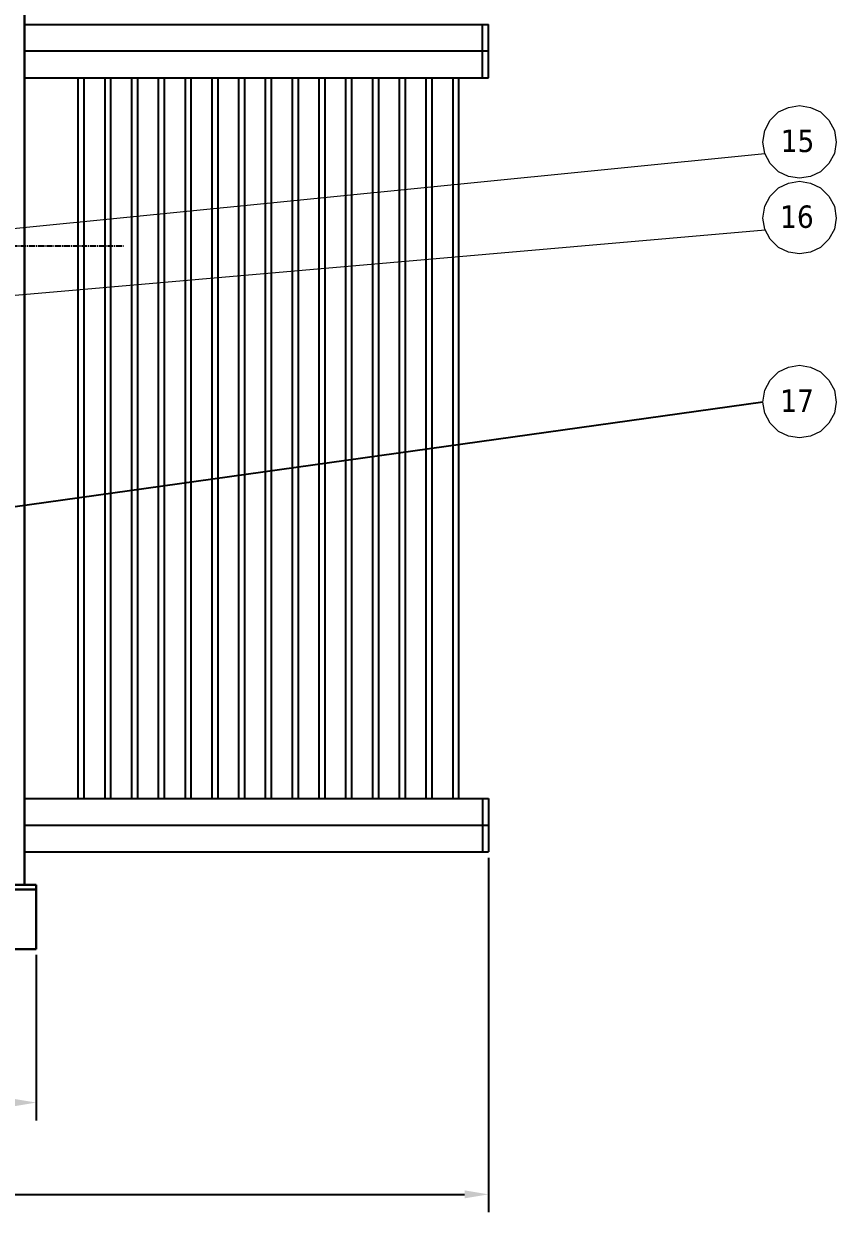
# Model space of a CAD drawing. Header units: millimetres. Extents: x 108973 to 119333, y -159366 to -152040.
# Drawn here: x 115362 to 116728, y -155650 to -153654 of the extents above; entities that cross this region are included whole.
import ezdxf

# ---------------------------------------------------------------- set-up
doc = ezdxf.new("R2010")
doc.units = ezdxf.units.MM
doc.header["$LTSCALE"] = 13
doc.linetypes.add('CENTER', pattern=[50.8, 31.75, -6.35, 6.35, -6.35])
doc.linetypes.add('CENTER2', pattern=[1.125, 0.75, -0.125, 0.125, -0.125])
for name, color, linetype in [('1', 4, 'Continuous'), ('3中心线层', 1, 'CENTER'), ('中心线', 1, 'CENTER2')]:
    doc.layers.add(name, color=color, linetype=linetype)
doc.layers.add('标注、文本', color=3, linetype='Continuous', lineweight=25)
doc.layers.add('铁心', color=3, linetype='Continuous', lineweight=0)
doc.styles.get("Standard").update_dxf_attribs({"font": 'gbenor.shx', "bigfont": 'gbcbig.shx'})
doc.styles.add('Tahoma$001', font='tahoma.ttf', dxfattribs={"height": 2.159784})
doc.dimstyles.new('1-15', dxfattribs={"dimscale": 20, "dimtxt": 3.5, "dimasz": 2, "dimexe": 1.5, "dimexo": 0.5, "dimgap": 0.5, "dimtad": 1, "dimtoh": 1, "dimdec": 1, "dimdsep": 46, "dimtxsty": 'Standard', "dimcen": 2.5, "dimclrd": 3, "dimclre": 3, "dimclrt": 3, "dimadec": 0, "dimazin": 2, "dimtfac": 1, "dimtdec": 1, "dimtmove": 0, "dimatfit": 2, "dimfxl": 0, "dimarcsym": 0})

# ---------------------------------------------------------------- blocks, each defined once
blk = doc.blocks.new('*D85')
at = {"layer": 'Defpoints', "color": 0, "transparency": 16777216}
for p in [(113752, -155208.4), (115383, -155208.4), (113752, -155466.3)]:
    blk.add_point(p, dxfattribs=at)
at = {"layer": '标注、文本', "color": 3, "lineweight": -2, "transparency": 16777216}
for p, q in [((113752, -155218.4), (113752, -155496.3)), ((115383, -155218.4), (115383, -155496.3)), ((115343, -155466.3), (113792, -155466.3))]:
    blk.add_line(p, q, dxfattribs=at)
at = {"layer": '标注、文本', "color": 3, "transparency": 16777216}
for points in [[(113792, -155459.7), (113792, -155473), (113752, -155466.3)], [(115343, -155459.7), (115343, -155473), (115383, -155466.3)]]:
    blk.add_solid(points, dxfattribs=at)
at = {"layer": '标注、文本', "color": 3, "transparency": 16777216, "insert": (114567.5, -155421.3), "char_height": 70, "attachment_point": 5}
blk.add_mtext('1631', dxfattribs=at)
blk = doc.blocks.new('*D86')
at = {"layer": 'Defpoints', "color": 0, "transparency": 16777216}
for p in [(116143, -155045.4), (113752, -155208.4), (116143, -155620.5)]:
    blk.add_point(p, dxfattribs=at)
at = {"layer": '标注、文本', "color": 3, "lineweight": -2, "transparency": 16777216}
for p, q in [((116143, -155055.4), (116143, -155650.5)), ((113752, -155218.4), (113752, -155650.5)), ((113792, -155620.5), (116103, -155620.5))]:
    blk.add_line(p, q, dxfattribs=at)
at = {"layer": '标注、文本', "color": 3, "transparency": 16777216}
for points in [[(113792, -155613.8), (113792, -155627.2), (113752, -155620.5)], [(116103, -155613.8), (116103, -155627.2), (116143, -155620.5)]]:
    blk.add_solid(points, dxfattribs=at)
at = {"layer": '标注、文本', "color": 3, "transparency": 16777216, "insert": (114947.5, -155575.5), "char_height": 70, "attachment_point": 5}
blk.add_mtext('2391', dxfattribs=at)

msp = doc.modelspace()

# ---------------------------------------------------------------- linework, layer by layer
at = {"layer": '1', "ltscale": 4}
for p, q in [((115363.016, -153655.38), (116142.997, -153655.38)), ((116132.997, -153745.38), (116132.997, -153655.38)), ((116142.997, -153745.38), (116142.997, -153655.38)), ((115363.016, -153745.38), (116142.997, -153745.38)), ((115363.016, -154955.38), (116142.997, -154955.38)), ((116132.997, -154955.38), (116132.997, -155045.38)), ((116142.997, -154955.38), (116142.997, -155045.38)), ((115363.016, -155045.38), (116142.997, -155045.38))]:
    msp.add_line(p, q, dxfattribs=at)
at = {"layer": '1'}
for p, q in [((115452.995, -153745.38), (115452.995, -154955.38)), ((115462.995, -153745.38), (115462.995, -154955.38)), ((115497.995, -153745.38), (115497.995, -154955.38)), ((115507.995, -153745.38), (115507.995, -154955.38)), ((115542.995, -153745.38), (115542.995, -154955.38)), ((115552.995, -153745.38), (115552.995, -154955.38)), ((115587.995, -153745.38), (115587.995, -154955.38)), ((115597.995, -153745.38), (115597.995, -154955.38)), ((115632.995, -153745.38), (115632.995, -154955.38)), ((115642.995, -153745.38), (115642.995, -154955.38)), ((115677.995, -153745.38), (115677.995, -154955.38)), ((115687.995, -153745.38), (115687.995, -154955.38)), ((115722.995, -153745.38), (115722.995, -154955.38)), ((115732.995, -153745.38), (115732.995, -154955.38)), ((115767.995, -153745.38), (115767.995, -154955.38)), ((115777.995, -153745.38), (115777.995, -154955.38)), ((115812.995, -153745.38), (115812.995, -154955.38)), ((115822.995, -153745.38), (115822.995, -154955.38)), ((115857.995, -153745.38), (115857.995, -154955.38)), ((115867.995, -153745.38), (115867.995, -154955.38)), ((115902.995, -153745.38), (115902.995, -154955.38)), ((115912.995, -153745.38), (115912.995, -154955.38)), ((115947.995, -153745.38), (115947.995, -154955.38)), ((115957.995, -153745.38), (115957.995, -154955.38)), ((115992.995, -153745.38), (115992.995, -154955.38)), ((116002.995, -153745.38), (116002.995, -154955.38)), ((116037.995, -153745.38), (116037.995, -154955.38)), ((116047.995, -153745.38), (116047.995, -154955.38)), ((116082.995, -153745.38), (116082.995, -154955.38)), ((116092.995, -153745.38), (116092.995, -154955.38))]:
    msp.add_line(p, q, dxfattribs=at)
at = {"layer": '3中心线层', "ltscale": 40}
for p, q in [((116142.997, -153700.38), (115363.016, -153700.38)), ((115363.016, -155000.38), (116142.997, -155000.38))]:
    msp.add_line(p, q, dxfattribs=at)
at = {"layer": '中心线'}
msp.add_line((113996.318, -154027.631), (115529.713, -154027.631), dxfattribs=at)
at = {"layer": '标注、文本', "color": 4, "lineweight": 30}
for p, q in [((115363.016, -155100.427), (115363.016, -153400.292)), ((114277.016, -155108.427), (115383.016, -155108.427)), ((114326.516, -155100.427), (115383.016, -155100.427)), ((115383.016, -155100.427), (115383.016, -155108.427)), ((115383.016, -155208.427), (115383.016, -155108.427)), ((113752.016, -155208.427), (115383.016, -155208.427))]:
    msp.add_line(p, q, dxfattribs=at)
at = {"layer": '标注、文本'}
msp.add_line((116604.217, -154289.791), (115050.053, -154507.019), dxfattribs=at)
at = {"layer": '铁心'}
for points in [[(116604.217, -153853.423), (116607.53, -153833.545), (116616.565, -153816.377), (116630.42, -153802.522), (116647.588, -153794.993), (116665.96, -153791.679), (116684.634, -153794.993), (116701.5, -153802.522), (116715.355, -153816.377), (116724.692, -153833.545), (116727.704, -153853.423), (116724.692, -153872.097), (116715.355, -153888.963), (116701.5, -153902.818), (116684.634, -153910.649), (116665.96, -153913.66), (116647.588, -153910.649), (116630.42, -153902.818), (116616.565, -153888.963), (116607.53, -153872.097)], [(116604.217, -153980.735), (116607.53, -153960.857), (116616.565, -153943.689), (116630.42, -153929.834), (116647.588, -153922.305), (116665.96, -153918.991), (116684.634, -153922.305), (116701.5, -153929.834), (116715.355, -153943.689), (116724.692, -153960.857), (116727.704, -153980.735), (116724.692, -153999.409), (116715.355, -154016.275), (116701.5, -154030.13), (116684.634, -154037.961), (116665.96, -154040.972), (116647.588, -154037.961), (116630.42, -154030.13), (116616.565, -154016.275), (116607.53, -153999.409)], [(116604.217, -154289.791), (116607.53, -154269.912), (116616.565, -154252.745), (116630.42, -154238.89), (116647.588, -154231.36), (116665.96, -154228.047), (116684.634, -154231.36), (116701.5, -154238.89), (116715.355, -154252.745), (116724.692, -154269.912), (116727.704, -154289.791), (116724.692, -154308.464), (116715.355, -154325.331), (116701.5, -154339.185), (116684.634, -154347.016), (116665.96, -154350.028), (116647.588, -154347.016), (116630.42, -154339.185), (116616.565, -154325.331), (116607.53, -154308.464)]]:
    msp.add_lwpolyline(points, close=True, dxfattribs=at)
for points in [[(115051.516, -154027.631), (116607.53, -153872.097), (116607.53, -153872.097)], [(115025.61, -154138.087), (116608.037, -154000.356), (116608.037, -154000.356)]]:
    msp.add_lwpolyline(points, dxfattribs=at)

# ---------------------------------------------------------------- texts
at = {"layer": '铁心', "style": 'Tahoma$001'}
for s, p in [('15', (116634.403, -153869.845)), ('16', (116633.394, -153997.157)), ('17', (116633.57, -154306.213))]:
    msp.add_text(s, height=37.5893, dxfattribs=at).set_placement(p)

# ---------------------------------------------------------------- dimensions: what is measured, and where the dimension line sits
at = {"layer": '标注、文本'}
for base, p1, p2, picture, middle in [((116142.997, -155620.489), (113752.016, -155208.427), (116142.997, -155045.38), '*D86', (114947.507, -155575.489)), ((113752.016, -155466.319), (115383.016, -155208.427), (113752.016, -155208.427), '*D85', (114567.516, -155421.319))]:
    dim = msp.add_linear_dim(base=base, p1=p1, p2=p2, angle=180, dimstyle='1-15', dxfattribs=at)
    dim.commit()
    dim.dimension.update_dxf_attribs({"geometry": picture, "text_midpoint": middle})

doc.saveas('drawing.dxf')
